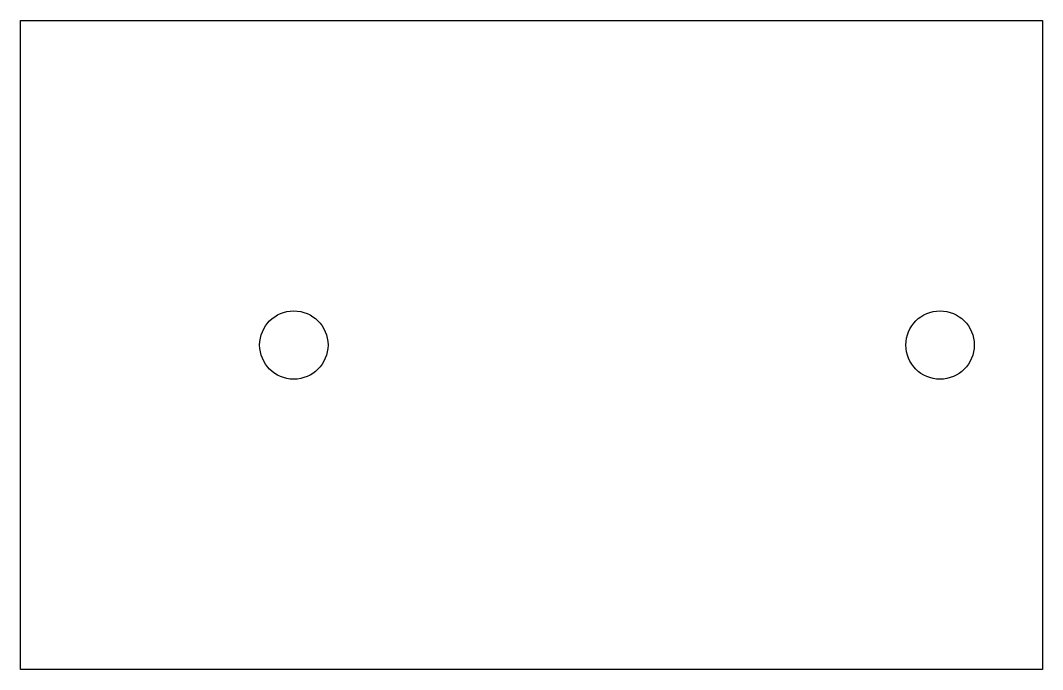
# Model space of a CAD drawing. Header units: millimetres. Extents: x -83.5 to -53.6, y 42 to 61.
import ezdxf

# ---------------------------------------------------------------- set-up
doc = ezdxf.new("R2010")
doc.units = ezdxf.units.MM
doc.layers.get('0').update_dxf_attribs({"linetype": 'CONTINUOUS'})

msp = doc.modelspace()

# ---------------------------------------------------------------- linework, layer by layer
msp.add_lwpolyline([(-83.546, 61), (-53.637, 61), (-53.637, 42.007), (-83.546, 42.007)], close=True)
for centre in [(-75.546, 51.503), (-56.637, 51.503)]:
    msp.add_circle(centre, 1)

doc.saveas('drawing.dxf')
